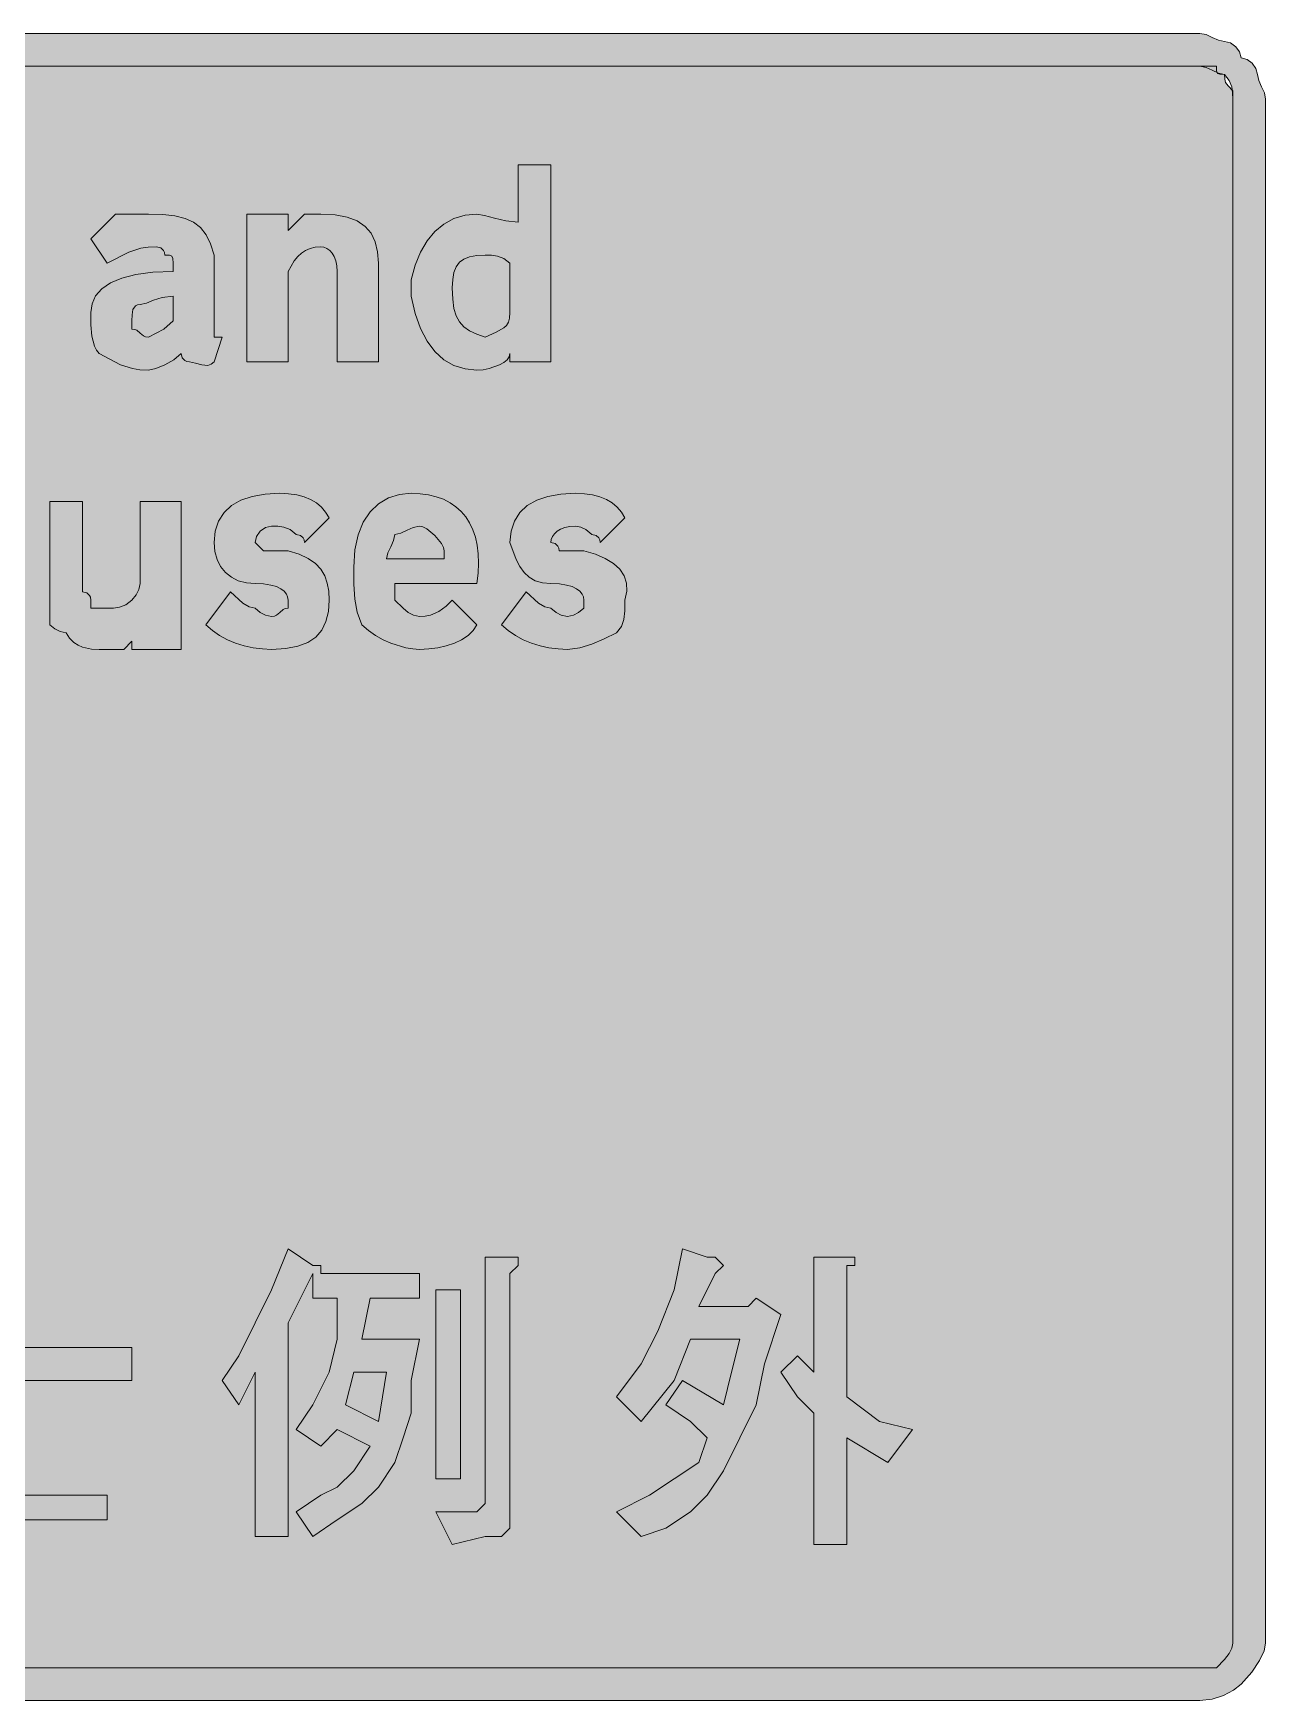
# Model space of a CAD drawing. Header units: metres. Extents: x 12 to 555, y 13 to 257.
# Drawn here: x 374.7 to 554.7, y 13.4 to 257 of the extents above; entities that cross this region are included whole.
import ezdxf

# ---------------------------------------------------------------- set-up
doc = ezdxf.new("R2010")
doc.units = ezdxf.units.M
doc.layers.add('FILL_BLACK_000000', color=7, linetype='Continuous', true_color=0x000000)
doc.layers.add('FILL_WHITE_FFFFFF', color=7, linetype='Continuous', true_color=0xffffff)

msp = doc.modelspace()

# ---------------------------------------------------------------- hatches: boundary and pattern name
at = {"layer": 'FILL_BLACK_000000', "true_color": 0x000000}
h = msp.add_hatch(color=7, dxfattribs=at)
h.dxf.hatch_style = 1
h.paths.add_polyline_path([(545.97, 256.85), (546.87, 256.44), (547.77, 256.03), (548.67, 255.84), (549.55, 255.63), (550.32, 255.09), (550.86, 254.32), (551.07, 253.44), (551.95, 253.23), (552.72, 252.69), (553.26, 251.92), (553.47, 251.04), (553.66, 250.14), (554.07, 249.24), (554.48, 248.34), (554.67, 247.44), (554.67, 21.84), (554.45, 20.73), (553.77, 19.29), (552.65, 17.62), (551.07, 15.84), (549.96, 14.96), (548.52, 14.19), (546.85, 13.65), (545.07, 13.44), (20.67, 13.44), (19.56, 13.65), (18.12, 14.19), (14.67, 15.84), (13.96, 16.74), (13.47, 17.64), (12.98, 18.54), (12.27, 19.44), (12.27, 21.84), (12.27, 247.44), (12.48, 249.22), (13.02, 250.89), (13.79, 252.33), (14.67, 253.44), (16.45, 255.01), (18.12, 256.14), (19.56, 256.81), (20.67, 257.04), (545.07, 257.04), (545.97, 256.85)])
h.paths.add_polyline_path([(19.02, 251.64), (18.27, 251.04), (17.58, 250.14), (17.22, 249.24), (17.09, 248.34), (17.07, 247.44), (17.07, 21.84), (17.22, 21.09), (17.58, 20.32), (18.27, 19.44), (18.32, 19.04), (18.48, 18.75), (19.02, 18.39), (19.79, 18.26), (20.67, 18.24), (545.07, 18.24), (547.47, 18.24), (548.67, 19.44), (549.36, 20.32), (549.72, 21.09), (549.87, 21.84), (549.87, 247.44), (549.85, 248.34), (549.72, 249.24), (549.36, 250.14), (548.67, 251.04), (547.77, 251.23), (546.87, 251.64), (545.97, 252.05), (545.07, 252.24), (20.67, 252.24), (19.79, 252.05), (19.02, 251.64)], flags=16)
h = msp.add_hatch(color=7, dxfattribs=at)
h.dxf.hatch_style = 1
h.paths.add_polyline_path([(443.86, 209.36), (443.38, 208.95), (442.77, 208.59), (441.23, 208.05), (440.37, 207.89), (439.47, 207.84), (437.73, 208.01), (436.11, 208.51), (434.64, 209.36), (433.32, 210.54), (432.17, 212.06), (431.2, 213.91), (430.43, 216.11), (429.87, 218.64), (429.87, 221.04), (430.43, 223.18), (431.2, 225.07), (432.17, 226.71), (433.32, 228.09), (434.64, 229.18), (436.11, 229.98), (437.73, 230.47), (439.47, 230.64), (440.58, 230.45), (442.02, 230.04), (443.69, 229.63), (445.47, 229.44), (445.47, 237.84), (450.27, 237.84), (450.27, 209.04), (444.27, 209.04), (444.27, 210.24), (444.16, 209.79), (443.86, 209.36)])
h.paths.add_polyline_path([(444.27, 222.24), (444.27, 223.44), (443.37, 224.13), (442.47, 224.49), (441.57, 224.62), (440.67, 224.64), (439.43, 224.58), (438.4, 224.4), (437.57, 224.07), (436.92, 223.59), (436.44, 222.94), (436.11, 222.11), (435.93, 221.08), (435.87, 219.84), (435.93, 218.2), (436.11, 216.86), (436.44, 215.77), (436.92, 214.89), (437.57, 214.18), (438.4, 213.6), (439.43, 213.1), (440.67, 212.64), (442.25, 213.37), (443.37, 213.99), (443.76, 214.36), (444.05, 214.83), (444.21, 215.45), (444.27, 216.24), (444.27, 221.04), (444.27, 222.24)], flags=16)
h = msp.add_hatch(color=7, dxfattribs=at)
h.dxf.hatch_style = 1
h.paths.add_polyline_path([(395.05, 224.13), (394.92, 224.49), (394.56, 224.62), (393.87, 224.64), (393.82, 225.04), (393.68, 225.33), (393.27, 225.69), (392.67, 225.84), (391.43, 225.79), (390.36, 225.63), (388.62, 225.09), (385.47, 223.44), (383.07, 227.04), (386.67, 230.64), (391.47, 230.64), (393.56, 230.58), (395.33, 230.38), (396.83, 230.01), (398.07, 229.44), (399.09, 228.65), (399.91, 227.6), (400.56, 226.28), (401.07, 224.64), (401.07, 213.84), (401.07, 212.64), (402.27, 212.64), (401.07, 209.04), (400.62, 208.7), (400.17, 208.53), (399.27, 208.59), (398.37, 208.87), (397.47, 209.04), (397.07, 209.09), (396.78, 209.23), (396.42, 209.64), (396.27, 210.24), (395.18, 209.36), (393.87, 208.59), (392.56, 208.05), (391.47, 207.84), (390.23, 207.89), (389.16, 208.05), (387.42, 208.59), (384.27, 210.24), (383.87, 210.74), (383.58, 211.35), (383.22, 212.79), (383.09, 214.46), (383.07, 216.24), (383.24, 217.53), (383.76, 218.7), (384.65, 219.72), (385.92, 220.59), (387.58, 221.29), (389.65, 221.81), (392.14, 222.13), (395.07, 222.24), (395.07, 223.44), (395.05, 224.13)])
h.paths.add_polyline_path([(389.47, 213.79), (389.78, 213.65), (390.27, 213.24), (390.76, 212.83), (391.07, 212.69), (391.47, 212.64), (393.72, 213.84), (395.07, 215.04), (395.07, 218.64), (393.48, 218.45), (392.22, 218.04), (391.19, 217.63), (390.27, 217.44), (389.87, 217.39), (389.58, 217.23), (389.22, 216.69), (389.09, 215.92), (389.07, 215.04), (389.07, 213.84), (389.47, 213.79)], flags=16)
h = msp.add_hatch(color=7, dxfattribs=at)
h.dxf.hatch_style = 1
h.paths.add_polyline_path([(419.07, 209.04), (419.07, 221.04), (419.07, 222.24), (419.02, 223.08), (418.86, 223.81), (418.63, 224.43), (418.32, 224.94), (417.96, 225.33), (417.55, 225.61), (417.12, 225.78), (416.67, 225.84), (415.82, 225.78), (415.08, 225.61), (414.41, 225.33), (413.82, 224.94), (413.28, 224.43), (412.79, 223.81), (411.87, 222.24), (411.87, 209.04), (405.87, 209.04), (405.87, 230.64), (411.87, 230.64), (411.87, 228.24), (414.27, 230.64), (416.67, 230.64), (418.75, 230.53), (420.51, 230.19), (421.96, 229.63), (423.12, 228.84), (423.99, 227.83), (424.6, 226.59), (424.96, 225.13), (425.07, 223.44), (425.07, 209.04), (419.07, 209.04)])
h = msp.add_hatch(color=7, dxfattribs=at)
h.dxf.hatch_style = 1
h.paths.add_polyline_path([(396.27, 188.64), (396.27, 167.04), (389.07, 167.04), (389.07, 168.24), (387.87, 167.04), (384.27, 167.04), (383.18, 167.08), (381.87, 167.34), (381.2, 167.63), (380.56, 168.05), (379.97, 168.65), (379.47, 169.44), (378.59, 169.63), (377.82, 170.04), (377.07, 170.64), (377.07, 174.24), (377.07, 188.64), (381.87, 188.64), (381.87, 175.44), (382.47, 175.29), (382.88, 174.93), (383.02, 174.64), (383.07, 174.24), (383.07, 173.04), (385.47, 173.04), (386.37, 173.06), (387.27, 173.19), (388.17, 173.55), (389.07, 174.24), (389.67, 174.99), (390.08, 175.76), (390.27, 176.64), (390.27, 188.64), (396.27, 188.64)])
h = msp.add_hatch(color=7, dxfattribs=at)
h.dxf.hatch_style = 1
h.paths.add_polyline_path([(417.76, 172.55), (417.4, 171.09), (416.79, 169.85), (415.92, 168.84), (414.76, 168.05), (413.31, 167.49), (411.55, 167.15), (409.47, 167.04), (408.12, 167.1), (406.79, 167.26), (405.48, 167.55), (404.22, 167.94), (403.01, 168.45), (401.88, 169.06), (400.82, 169.8), (399.87, 170.64), (403.47, 175.44), (405.27, 173.79), (406.17, 173.25), (407.07, 173.04), (407.82, 172.44), (408.59, 172.03), (409.47, 171.84), (409.87, 171.89), (410.18, 172.03), (410.67, 172.44), (411.16, 172.85), (411.47, 172.99), (411.87, 173.04), (411.87, 174.24), (411.81, 174.69), (411.63, 175.12), (411.3, 175.53), (410.82, 175.89), (410.17, 176.2), (409.34, 176.43), (408.31, 176.59), (407.07, 176.64), (405.78, 176.75), (404.61, 177.07), (403.59, 177.59), (402.72, 178.29), (402.02, 179.16), (401.5, 180.18), (401.18, 181.35), (401.07, 182.64), (401.24, 184.33), (401.73, 185.79), (402.53, 187.03), (403.62, 188.04), (405, 188.83), (406.64, 189.39), (408.53, 189.73), (410.67, 189.84), (411.96, 189.78), (413.15, 189.61), (414.21, 189.33), (415.17, 188.94), (416.01, 188.43), (416.75, 187.81), (417.36, 187.08), (417.87, 186.24), (414.27, 182.64), (414.22, 183.04), (414.08, 183.33), (413.67, 183.69), (413.07, 183.84), (412.17, 184.53), (411.27, 184.89), (410.37, 185.02), (409.47, 185.04), (408.59, 184.83), (407.82, 184.29), (407.28, 183.52), (407.07, 182.64), (408.27, 181.44), (411.87, 181.44), (413.51, 180.93), (414.83, 180.31), (415.88, 179.58), (416.67, 178.74), (417.24, 177.78), (417.61, 176.71), (417.81, 175.53), (417.87, 174.24), (417.76, 172.55)])
h = msp.add_hatch(color=7, dxfattribs=at)
h.dxf.hatch_style = 1
h.paths.add_polyline_path([(427.47, 174.24), (428.67, 173.04), (429.42, 172.44), (430.19, 172.03), (431.07, 171.84), (431.92, 171.89), (432.66, 172.05), (433.92, 172.59), (434.95, 173.36), (435.87, 174.24), (439.47, 170.64), (438.91, 169.8), (438.16, 169.06), (437.23, 168.45), (436.17, 167.94), (434.99, 167.55), (433.73, 167.26), (432.42, 167.1), (431.07, 167.04), (430.12, 167.1), (429.08, 167.26), (426.87, 167.94), (425.75, 168.45), (424.66, 169.06), (423.62, 169.8), (422.67, 170.64), (421.98, 172.46), (421.62, 174.39), (421.49, 176.55), (421.47, 179.04), (421.63, 181.57), (422.11, 183.76), (422.86, 185.62), (423.87, 187.14), (425.1, 188.32), (426.53, 189.16), (428.13, 189.67), (429.87, 189.84), (431.18, 189.78), (432.4, 189.62), (433.53, 189.34), (434.58, 188.96), (435.53, 188.47), (436.39, 187.88), (437.15, 187.18), (437.82, 186.39), (438.39, 185.5), (438.86, 184.51), (439.23, 183.42), (439.49, 182.25), (439.65, 180.98), (439.7, 179.62), (439.64, 178.17), (439.47, 176.64), (427.47, 176.64), (427.47, 174.24)])
h.paths.add_polyline_path([(434.67, 181.44), (434.56, 181.94), (434.28, 182.51), (433.32, 183.69), (432.14, 184.65), (431.57, 184.93), (431.07, 185.04), (430.17, 184.85), (429.27, 184.44), (428.37, 184.03), (427.47, 183.84), (427.28, 182.94), (426.87, 182.04), (426.46, 181.14), (426.27, 180.24), (434.67, 180.24), (434.67, 181.44)], flags=16)
h = msp.add_hatch(color=7, dxfattribs=at)
h.dxf.hatch_style = 1
h.paths.add_polyline_path([(461.05, 172.65), (460.92, 171.39), (460.56, 170.36), (459.87, 169.44), (458.07, 168.56), (456.27, 167.79), (454.47, 167.25), (452.67, 167.04), (451.32, 167.1), (449.99, 167.26), (448.68, 167.55), (447.42, 167.94), (446.21, 168.45), (445.08, 169.06), (444.02, 169.8), (443.07, 170.64), (446.67, 175.44), (448.47, 173.79), (449.37, 173.25), (450.27, 173.04), (451.02, 172.44), (451.79, 172.03), (452.67, 171.84), (453.55, 172.03), (454.32, 172.44), (455.07, 173.04), (455.07, 174.24), (455.01, 174.69), (454.83, 175.12), (454.5, 175.53), (454.02, 175.89), (453.37, 176.2), (452.54, 176.43), (451.51, 176.59), (450.27, 176.64), (449.03, 176.75), (447.98, 177.07), (447.11, 177.59), (446.37, 178.29), (445.75, 179.16), (445.21, 180.18), (444.27, 182.64), (444.44, 184.33), (444.93, 185.79), (445.73, 187.03), (446.82, 188.04), (448.2, 188.83), (449.84, 189.39), (451.73, 189.73), (453.87, 189.84), (455.16, 189.78), (456.35, 189.61), (457.41, 189.33), (458.37, 188.94), (459.21, 188.43), (459.95, 187.81), (460.56, 187.08), (461.07, 186.24), (457.47, 182.64), (457.42, 183.04), (457.28, 183.33), (456.87, 183.69), (456.27, 183.84), (455.39, 184.53), (454.62, 184.89), (453.87, 185.04), (453.03, 184.99), (452.3, 184.83), (451.68, 184.6), (451.17, 184.29), (450.78, 183.93), (450.5, 183.52), (450.33, 183.09), (450.27, 182.64), (450.87, 182.49), (451.28, 182.13), (451.42, 181.84), (451.47, 181.44), (455.07, 181.44), (456.76, 180.93), (458.2, 180.31), (459.39, 179.58), (460.32, 178.74), (460.96, 177.78), (461.31, 176.71), (461.35, 175.53), (461.07, 174.24), (461.05, 172.65)])
h = msp.add_hatch(color=7, dxfattribs=at)
h.dxf.hatch_style = 1
h.paths.add_polyline_path([(371.07, 78.24), (371.07, 77.04), (369.87, 77.04), (369.87, 65.04), (389.07, 65.04), (389.07, 60.24), (369.87, 60.24), (369.87, 43.44), (385.47, 43.44), (385.47, 39.84), (349.47, 39.84), (349.47, 43.44), (365.07, 43.44), (365.07, 60.24), (347.07, 60.24), (347.07, 65.04), (365.07, 65.04), (365.07, 78.24), (368.67, 78.24), (371.07, 78.24)])
h = msp.add_hatch(color=7, dxfattribs=at)
h.dxf.hatch_style = 1
h.paths.add_polyline_path([(407.07, 68.64), (409.47, 73.44), (411.87, 79.44), (415.47, 77.04), (416.67, 77.04), (416.67, 75.84), (431.07, 75.84), (431.07, 72.24), (423.87, 72.24), (422.67, 66.24), (431.07, 66.24), (429.87, 60.24), (429.87, 55.44), (428.67, 51.84), (427.47, 48.24), (425.07, 44.64), (422.67, 42.24), (419.07, 39.84), (415.47, 37.44), (413.07, 41.04), (416.67, 43.44), (419.07, 44.64), (421.47, 47.04), (423.87, 50.64), (419.07, 53.04), (416.67, 50.64), (413.07, 53.04), (415.47, 56.64), (417.87, 61.44), (419.07, 66.24), (419.07, 72.24), (415.47, 72.24), (415.47, 75.84), (411.87, 68.64), (411.87, 37.44), (407.07, 37.44), (407.07, 61.44), (404.67, 56.64), (402.27, 60.24), (404.67, 63.84), (407.07, 68.64)])
h.paths.add_polyline_path([(425.07, 54.24), (426.27, 61.44), (421.47, 61.44), (420.27, 56.64), (425.07, 54.24)], flags=16)
h = msp.add_hatch(color=7, dxfattribs=at)
h.dxf.hatch_style = 1
h.paths.add_polyline_path([(444.27, 78.24), (445.47, 78.24), (445.47, 77.04), (444.27, 75.84), (444.27, 42.24), (444.27, 41.04), (444.27, 38.64), (443.07, 37.44), (440.67, 37.44), (435.87, 36.24), (433.47, 41.04), (438.27, 41.04), (439.47, 41.04), (440.67, 42.24), (440.67, 43.44), (440.67, 44.64), (440.67, 78.24), (444.27, 78.24)])
h = msp.add_hatch(color=7, dxfattribs=at)
h.dxf.hatch_style = 1
h.paths.add_polyline_path([(474.27, 78.24), (475.47, 77.04), (474.27, 75.84), (471.87, 71.04), (479.07, 71.04), (480.27, 72.24), (483.87, 69.84), (481.47, 62.64), (480.27, 56.64), (477.87, 51.84), (475.47, 47.04), (473.07, 43.44), (470.67, 41.04), (467.07, 38.64), (463.47, 37.44), (459.87, 41.04), (464.67, 43.44), (468.27, 45.84), (471.87, 48.24), (473.07, 51.84), (470.67, 54.24), (467.07, 56.64), (469.47, 60.24), (475.47, 56.64), (476.67, 61.44), (477.87, 66.24), (470.67, 66.24), (468.27, 60.24), (463.47, 54.24), (459.87, 57.84), (463.47, 62.64), (465.87, 67.44), (468.27, 73.44), (469.47, 79.44), (473.07, 78.24), (474.27, 78.24)])
h = msp.add_hatch(color=7, dxfattribs=at)
h.dxf.hatch_style = 1
h.paths.add_polyline_path([(493.47, 78.24), (494.67, 78.24), (494.67, 77.04), (493.47, 77.04), (493.47, 57.84), (498.27, 54.24), (503.07, 53.04), (499.47, 48.24), (493.47, 51.84), (493.47, 36.24), (488.67, 36.24), (488.67, 55.44), (486.27, 57.84), (483.87, 61.44), (486.27, 63.84), (488.67, 61.44), (488.67, 78.24), (492.27, 78.24), (493.47, 78.24)])
h = msp.add_hatch(color=7, dxfattribs=at)
h.dxf.hatch_style = 1
h.paths.add_polyline_path([(437.07, 73.44), (437.07, 72.24), (437.07, 71.04), (437.07, 45.84), (433.47, 45.84), (433.47, 73.44), (437.07, 73.44)])
at = {"layer": 'FILL_WHITE_FFFFFF', "true_color": 0xffffff}
h = msp.add_hatch(color=7, dxfattribs=at)
h.dxf.hatch_style = 1
h.paths.add_polyline_path([(545.07, 252.24), (547.47, 252.24), (547.49, 251.55), (547.62, 251.19), (547.98, 251.06), (548.67, 251.04), (548.69, 250.33), (548.82, 249.84), (549.18, 249.35), (549.87, 248.64), (549.87, 247.44), (549.87, 21.84), (549.72, 21.09), (549.36, 20.32), (548.67, 19.44), (547.47, 18.24), (545.07, 18.24), (20.67, 18.24), (19.79, 18.26), (19.02, 18.39), (18.48, 18.75), (18.32, 19.04), (18.27, 19.44), (17.87, 19.49), (17.58, 19.63), (17.22, 20.04), (17.07, 20.64), (17.07, 21.84), (17.07, 247.44), (17.09, 248.34), (17.22, 249.24), (17.58, 250.14), (18.27, 251.04), (19.02, 251.64), (19.79, 252.05), (20.67, 252.24), (545.07, 252.24)])

# ---------------------------------------------------------------- linework, layer by layer
at = {"layer": 'FILL_BLACK_000000', "lineweight": 0, "true_color": 0x000000}
for points in [[(20.67, 257.04), (545.07, 257.04), (545.97, 256.85), (546.87, 256.44), (547.77, 256.03), (548.67, 255.84), (549.55, 255.63), (550.32, 255.09), (550.86, 254.32), (551.07, 253.44), (551.95, 253.23), (552.72, 252.69), (553.26, 251.92), (553.47, 251.04), (553.66, 250.14), (554.07, 249.24), (554.48, 248.34), (554.67, 247.44), (554.67, 21.84), (554.45, 20.73), (553.77, 19.29), (552.65, 17.62), (551.07, 15.84), (549.96, 14.96), (548.52, 14.19), (546.85, 13.65), (545.07, 13.44), (20.67, 13.44)], [(20.67, 18.24), (545.07, 18.24), (547.47, 18.24), (548.67, 19.44), (549.36, 20.32), (549.72, 21.09), (549.87, 21.84), (549.87, 247.44), (549.85, 248.34), (549.72, 249.24), (549.36, 250.14), (548.67, 251.04), (547.77, 251.23), (546.87, 251.64), (545.97, 252.05), (545.07, 252.24), (20.67, 252.24)]]:
    msp.add_lwpolyline(points, dxfattribs=at)
for points in [[(443.86, 209.36), (443.38, 208.95), (442.77, 208.59), (441.23, 208.05), (440.37, 207.89), (439.47, 207.84), (437.73, 208.01), (436.11, 208.51), (434.64, 209.36), (433.32, 210.54), (432.17, 212.06), (431.2, 213.91), (430.43, 216.11), (429.87, 218.64), (429.87, 221.04), (430.43, 223.18), (431.2, 225.07), (432.17, 226.71), (433.32, 228.09), (434.64, 229.18), (436.11, 229.98), (437.73, 230.47), (439.47, 230.64), (440.58, 230.45), (442.02, 230.04), (443.69, 229.63), (445.47, 229.44), (445.47, 237.84), (450.27, 237.84), (450.27, 209.04), (444.27, 209.04), (444.27, 210.24), (444.16, 209.79)], [(395.05, 224.13), (394.92, 224.49), (394.56, 224.62), (393.87, 224.64), (393.82, 225.04), (393.68, 225.33), (393.27, 225.69), (392.67, 225.84), (391.43, 225.79), (390.36, 225.63), (388.62, 225.09), (385.47, 223.44), (383.07, 227.04), (386.67, 230.64), (391.47, 230.64), (393.56, 230.58), (395.33, 230.38), (396.83, 230.01), (398.07, 229.44), (399.09, 228.65), (399.91, 227.6), (400.56, 226.28), (401.07, 224.64), (401.07, 213.84), (401.07, 212.64), (402.27, 212.64), (401.07, 209.04), (400.62, 208.7), (400.17, 208.53), (399.27, 208.59), (398.37, 208.87), (397.47, 209.04), (397.07, 209.09), (396.78, 209.23), (396.42, 209.64), (396.27, 210.24), (395.18, 209.36), (393.87, 208.59), (392.56, 208.05), (391.47, 207.84), (390.23, 207.89), (389.16, 208.05), (387.42, 208.59), (384.27, 210.24), (383.87, 210.74), (383.58, 211.35), (383.22, 212.79), (383.09, 214.46), (383.07, 216.24), (383.24, 217.53), (383.76, 218.7), (384.65, 219.72), (385.92, 220.59), (387.58, 221.29), (389.65, 221.81), (392.14, 222.13), (395.07, 222.24), (395.07, 223.44)], [(419.07, 209.04), (419.07, 221.04), (419.07, 222.24), (419.02, 223.08), (418.86, 223.81), (418.63, 224.43), (418.32, 224.94), (417.96, 225.33), (417.55, 225.61), (417.12, 225.78), (416.67, 225.84), (415.82, 225.78), (415.08, 225.61), (414.41, 225.33), (413.82, 224.94), (413.28, 224.43), (412.79, 223.81), (411.87, 222.24), (411.87, 209.04), (405.87, 209.04), (405.87, 230.64), (411.87, 230.64), (411.87, 228.24), (414.27, 230.64), (416.67, 230.64), (418.75, 230.53), (420.51, 230.19), (421.96, 229.63), (423.12, 228.84), (423.99, 227.83), (424.6, 226.59), (424.96, 225.13), (425.07, 223.44), (425.07, 209.04)], [(444.27, 222.24), (444.27, 223.44), (443.37, 224.13), (442.47, 224.49), (441.57, 224.62), (440.67, 224.64), (439.43, 224.58), (438.4, 224.4), (437.57, 224.07), (436.92, 223.59), (436.44, 222.94), (436.11, 222.11), (435.93, 221.08), (435.87, 219.84), (435.93, 218.2), (436.11, 216.86), (436.44, 215.77), (436.92, 214.89), (437.57, 214.18), (438.4, 213.6), (439.43, 213.1), (440.67, 212.64), (442.25, 213.37), (443.37, 213.99), (443.76, 214.36), (444.05, 214.83), (444.21, 215.45), (444.27, 216.24), (444.27, 221.04)], [(389.47, 213.79), (389.78, 213.65), (390.27, 213.24), (390.76, 212.83), (391.07, 212.69), (391.47, 212.64), (393.72, 213.84), (395.07, 215.04), (395.07, 218.64), (393.48, 218.45), (392.22, 218.04), (391.19, 217.63), (390.27, 217.44), (389.87, 217.39), (389.58, 217.23), (389.22, 216.69), (389.09, 215.92), (389.07, 215.04), (389.07, 213.84)], [(396.27, 188.64), (396.27, 167.04), (389.07, 167.04), (389.07, 168.24), (387.87, 167.04), (384.27, 167.04), (383.18, 167.08), (381.87, 167.34), (381.2, 167.63), (380.56, 168.05), (379.97, 168.65), (379.47, 169.44), (378.59, 169.63), (377.82, 170.04), (377.07, 170.64), (377.07, 174.24), (377.07, 188.64), (381.87, 188.64), (381.87, 175.44), (382.47, 175.29), (382.88, 174.93), (383.02, 174.64), (383.07, 174.24), (383.07, 173.04), (385.47, 173.04), (386.37, 173.06), (387.27, 173.19), (388.17, 173.55), (389.07, 174.24), (389.67, 174.99), (390.08, 175.76), (390.27, 176.64), (390.27, 188.64)], [(417.76, 172.55), (417.4, 171.09), (416.79, 169.85), (415.92, 168.84), (414.76, 168.05), (413.31, 167.49), (411.55, 167.15), (409.47, 167.04), (408.12, 167.1), (406.79, 167.26), (405.48, 167.55), (404.22, 167.94), (403.01, 168.45), (401.88, 169.06), (400.82, 169.8), (399.87, 170.64), (403.47, 175.44), (405.27, 173.79), (406.17, 173.25), (407.07, 173.04), (407.82, 172.44), (408.59, 172.03), (409.47, 171.84), (409.87, 171.89), (410.18, 172.03), (410.67, 172.44), (411.16, 172.85), (411.47, 172.99), (411.87, 173.04), (411.87, 174.24), (411.81, 174.69), (411.63, 175.12), (411.3, 175.53), (410.82, 175.89), (410.17, 176.2), (409.34, 176.43), (408.31, 176.59), (407.07, 176.64), (405.78, 176.75), (404.61, 177.07), (403.59, 177.59), (402.72, 178.29), (402.02, 179.16), (401.5, 180.18), (401.18, 181.35), (401.07, 182.64), (401.24, 184.33), (401.73, 185.79), (402.53, 187.03), (403.62, 188.04), (405, 188.83), (406.64, 189.39), (408.53, 189.73), (410.67, 189.84), (411.96, 189.78), (413.15, 189.61), (414.21, 189.33), (415.17, 188.94), (416.01, 188.43), (416.75, 187.81), (417.36, 187.08), (417.87, 186.24), (414.27, 182.64), (414.22, 183.04), (414.08, 183.33), (413.67, 183.69), (413.07, 183.84), (412.17, 184.53), (411.27, 184.89), (410.37, 185.02), (409.47, 185.04), (408.59, 184.83), (407.82, 184.29), (407.28, 183.52), (407.07, 182.64), (408.27, 181.44), (411.87, 181.44), (413.51, 180.93), (414.83, 180.31), (415.88, 179.58), (416.67, 178.74), (417.24, 177.78), (417.61, 176.71), (417.81, 175.53), (417.87, 174.24)], [(427.47, 174.24), (428.67, 173.04), (429.42, 172.44), (430.19, 172.03), (431.07, 171.84), (431.92, 171.89), (432.66, 172.05), (433.92, 172.59), (434.95, 173.36), (435.87, 174.24), (439.47, 170.64), (438.91, 169.8), (438.16, 169.06), (437.23, 168.45), (436.17, 167.94), (434.99, 167.55), (433.73, 167.26), (432.42, 167.1), (431.07, 167.04), (430.12, 167.1), (429.08, 167.26), (426.87, 167.94), (425.75, 168.45), (424.66, 169.06), (423.62, 169.8), (422.67, 170.64), (421.98, 172.46), (421.62, 174.39), (421.49, 176.55), (421.47, 179.04), (421.63, 181.57), (422.11, 183.76), (422.86, 185.62), (423.87, 187.14), (425.1, 188.32), (426.53, 189.16), (428.13, 189.67), (429.87, 189.84), (431.18, 189.78), (432.4, 189.62), (433.53, 189.34), (434.58, 188.96), (435.53, 188.47), (436.39, 187.88), (437.15, 187.18), (437.82, 186.39), (438.39, 185.5), (438.86, 184.51), (439.23, 183.42), (439.49, 182.25), (439.65, 180.98), (439.7, 179.62), (439.64, 178.17), (439.47, 176.64), (427.47, 176.64)], [(461.05, 172.65), (460.92, 171.39), (460.56, 170.36), (459.87, 169.44), (458.07, 168.56), (456.27, 167.79), (454.47, 167.25), (452.67, 167.04), (451.32, 167.1), (449.99, 167.26), (448.68, 167.55), (447.42, 167.94), (446.21, 168.45), (445.08, 169.06), (444.02, 169.8), (443.07, 170.64), (446.67, 175.44), (448.47, 173.79), (449.37, 173.25), (450.27, 173.04), (451.02, 172.44), (451.79, 172.03), (452.67, 171.84), (453.55, 172.03), (454.32, 172.44), (455.07, 173.04), (455.07, 174.24), (455.01, 174.69), (454.83, 175.12), (454.5, 175.53), (454.02, 175.89), (453.37, 176.2), (452.54, 176.43), (451.51, 176.59), (450.27, 176.64), (449.03, 176.75), (447.98, 177.07), (447.11, 177.59), (446.37, 178.29), (445.75, 179.16), (445.21, 180.18), (444.27, 182.64), (444.44, 184.33), (444.93, 185.79), (445.73, 187.03), (446.82, 188.04), (448.2, 188.83), (449.84, 189.39), (451.73, 189.73), (453.87, 189.84), (455.16, 189.78), (456.35, 189.61), (457.41, 189.33), (458.37, 188.94), (459.21, 188.43), (459.95, 187.81), (460.56, 187.08), (461.07, 186.24), (457.47, 182.64), (457.42, 183.04), (457.28, 183.33), (456.87, 183.69), (456.27, 183.84), (455.39, 184.53), (454.62, 184.89), (453.87, 185.04), (453.03, 184.99), (452.3, 184.83), (451.68, 184.6), (451.17, 184.29), (450.78, 183.93), (450.5, 183.52), (450.33, 183.09), (450.27, 182.64), (450.87, 182.49), (451.28, 182.13), (451.42, 181.84), (451.47, 181.44), (455.07, 181.44), (456.76, 180.93), (458.2, 180.31), (459.39, 179.58), (460.32, 178.74), (460.96, 177.78), (461.31, 176.71), (461.35, 175.53), (461.07, 174.24)], [(434.67, 181.44), (434.56, 181.94), (434.28, 182.51), (433.32, 183.69), (432.14, 184.65), (431.57, 184.93), (431.07, 185.04), (430.17, 184.85), (429.27, 184.44), (428.37, 184.03), (427.47, 183.84), (427.28, 182.94), (426.87, 182.04), (426.46, 181.14), (426.27, 180.24), (434.67, 180.24)], [(371.07, 78.24), (371.07, 77.04), (369.87, 77.04), (369.87, 65.04), (389.07, 65.04), (389.07, 60.24), (369.87, 60.24), (369.87, 43.44), (385.47, 43.44), (385.47, 39.84), (349.47, 39.84), (349.47, 43.44), (365.07, 43.44), (365.07, 60.24), (347.07, 60.24), (347.07, 65.04), (365.07, 65.04), (365.07, 78.24), (368.67, 78.24)], [(407.07, 68.64), (409.47, 73.44), (411.87, 79.44), (415.47, 77.04), (416.67, 77.04), (416.67, 75.84), (431.07, 75.84), (431.07, 72.24), (423.87, 72.24), (422.67, 66.24), (431.07, 66.24), (429.87, 60.24), (429.87, 55.44), (428.67, 51.84), (427.47, 48.24), (425.07, 44.64), (422.67, 42.24), (419.07, 39.84), (415.47, 37.44), (413.07, 41.04), (416.67, 43.44), (419.07, 44.64), (421.47, 47.04), (423.87, 50.64), (419.07, 53.04), (416.67, 50.64), (413.07, 53.04), (415.47, 56.64), (417.87, 61.44), (419.07, 66.24), (419.07, 72.24), (415.47, 72.24), (415.47, 75.84), (411.87, 68.64), (411.87, 37.44), (407.07, 37.44), (407.07, 61.44), (404.67, 56.64), (402.27, 60.24), (404.67, 63.84)], [(444.27, 78.24), (445.47, 78.24), (445.47, 77.04), (444.27, 75.84), (444.27, 42.24), (444.27, 41.04), (444.27, 38.64), (443.07, 37.44), (440.67, 37.44), (435.87, 36.24), (433.47, 41.04), (438.27, 41.04), (439.47, 41.04), (440.67, 42.24), (440.67, 43.44), (440.67, 44.64), (440.67, 78.24)], [(474.27, 78.24), (475.47, 77.04), (474.27, 75.84), (471.87, 71.04), (479.07, 71.04), (480.27, 72.24), (483.87, 69.84), (481.47, 62.64), (480.27, 56.64), (477.87, 51.84), (475.47, 47.04), (473.07, 43.44), (470.67, 41.04), (467.07, 38.64), (463.47, 37.44), (459.87, 41.04), (464.67, 43.44), (468.27, 45.84), (471.87, 48.24), (473.07, 51.84), (470.67, 54.24), (467.07, 56.64), (469.47, 60.24), (475.47, 56.64), (476.67, 61.44), (477.87, 66.24), (470.67, 66.24), (468.27, 60.24), (463.47, 54.24), (459.87, 57.84), (463.47, 62.64), (465.87, 67.44), (468.27, 73.44), (469.47, 79.44), (473.07, 78.24)], [(493.47, 78.24), (494.67, 78.24), (494.67, 77.04), (493.47, 77.04), (493.47, 57.84), (498.27, 54.24), (503.07, 53.04), (499.47, 48.24), (493.47, 51.84), (493.47, 36.24), (488.67, 36.24), (488.67, 55.44), (486.27, 57.84), (483.87, 61.44), (486.27, 63.84), (488.67, 61.44), (488.67, 78.24), (492.27, 78.24)], [(437.07, 73.44), (437.07, 72.24), (437.07, 71.04), (437.07, 45.84), (433.47, 45.84), (433.47, 73.44)], [(425.07, 54.24), (426.27, 61.44), (421.47, 61.44), (420.27, 56.64)]]:
    msp.add_lwpolyline(points, close=True, dxfattribs=at)
at = {"layer": 'FILL_WHITE_FFFFFF', "lineweight": 0, "true_color": 0xffffff}
msp.add_lwpolyline([(20.67, 252.24), (545.07, 252.24), (547.47, 252.24), (547.49, 251.55), (547.62, 251.19), (547.98, 251.06), (548.67, 251.04), (548.69, 250.33), (548.82, 249.84), (549.18, 249.35), (549.87, 248.64), (549.87, 247.44), (549.87, 21.84), (549.72, 21.09), (549.36, 20.32), (548.67, 19.44), (547.47, 18.24), (545.07, 18.24), (20.67, 18.24)], dxfattribs=at)

doc.saveas('drawing.dxf')
